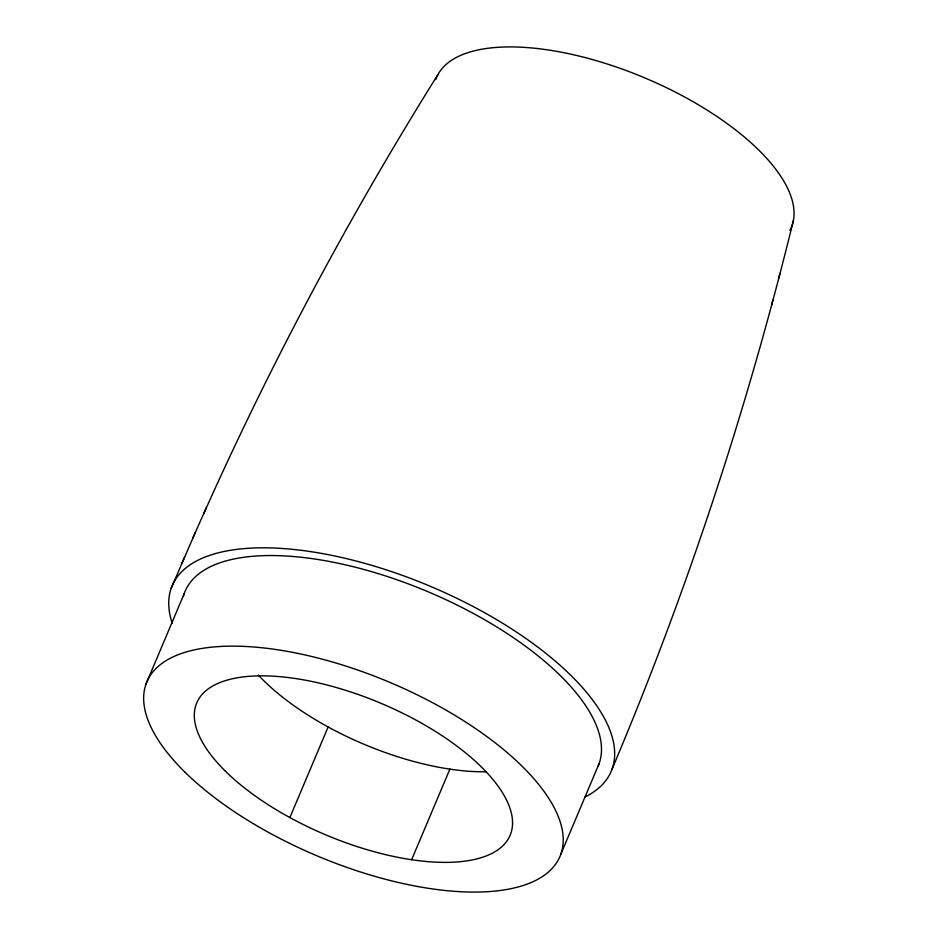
<?xml version="1.0" encoding="UTF-8"?>
<svg xmlns="http://www.w3.org/2000/svg" width="939" height="939" viewBox="0 0 939 939"><rect width="100%" height="100%" fill="white"/><g stroke="black" fill="none" stroke-linecap="round" stroke-linejoin="round"><path stroke-width="1.41" d="M793.432 220.36C747.608 407.573 687.254 591.265 612.193 768.818M771.6 305.093L773.055 299.611M778.619 278.637L780.051 273.261M145.968 684.144L184.244 593.554M289.869 817.564L328.134 726.974M411.622 859.725L449.898 769.135M560.9 854.067L599.164 763.477M171.215 588.213L195.418 532.237M181.896 563.177L184.537 557.191M203.857 513.34C271.512 361.926 349.907 215.336 437.844 74.733M192.777 538.223L206.486 507.377M183.422 596.159A224.245 94.064 22.9 0 1 422.879 589.61A224.245 94.064 22.9 0 1 598.178 766.013M486.238 771.764A170.088 71.341 22.9 0 1 258.342 675.106M172.26 623.379A238.33 99.968 22.9 0 1 429.639 586.018A238.33 99.968 22.9 0 1 585.185 796.918M435.708 79.569A192.589 80.777 22.9 0 1 646.478 78.606A192.589 80.777 22.9 0 1 789.922 230.337M184.69 771.893A224.245 94.064 22.9 0 0 545.759 874.186A224.245 94.064 22.9 0 0 329.859 661.244A224.245 94.064 22.9 0 0 184.69 771.893M225.442 771.224A170.088 71.341 22.9 0 0 499.302 848.809A170.088 71.341 22.9 0 0 335.552 687.301A170.088 71.341 22.9 0 0 225.442 771.224"/></g></svg>
